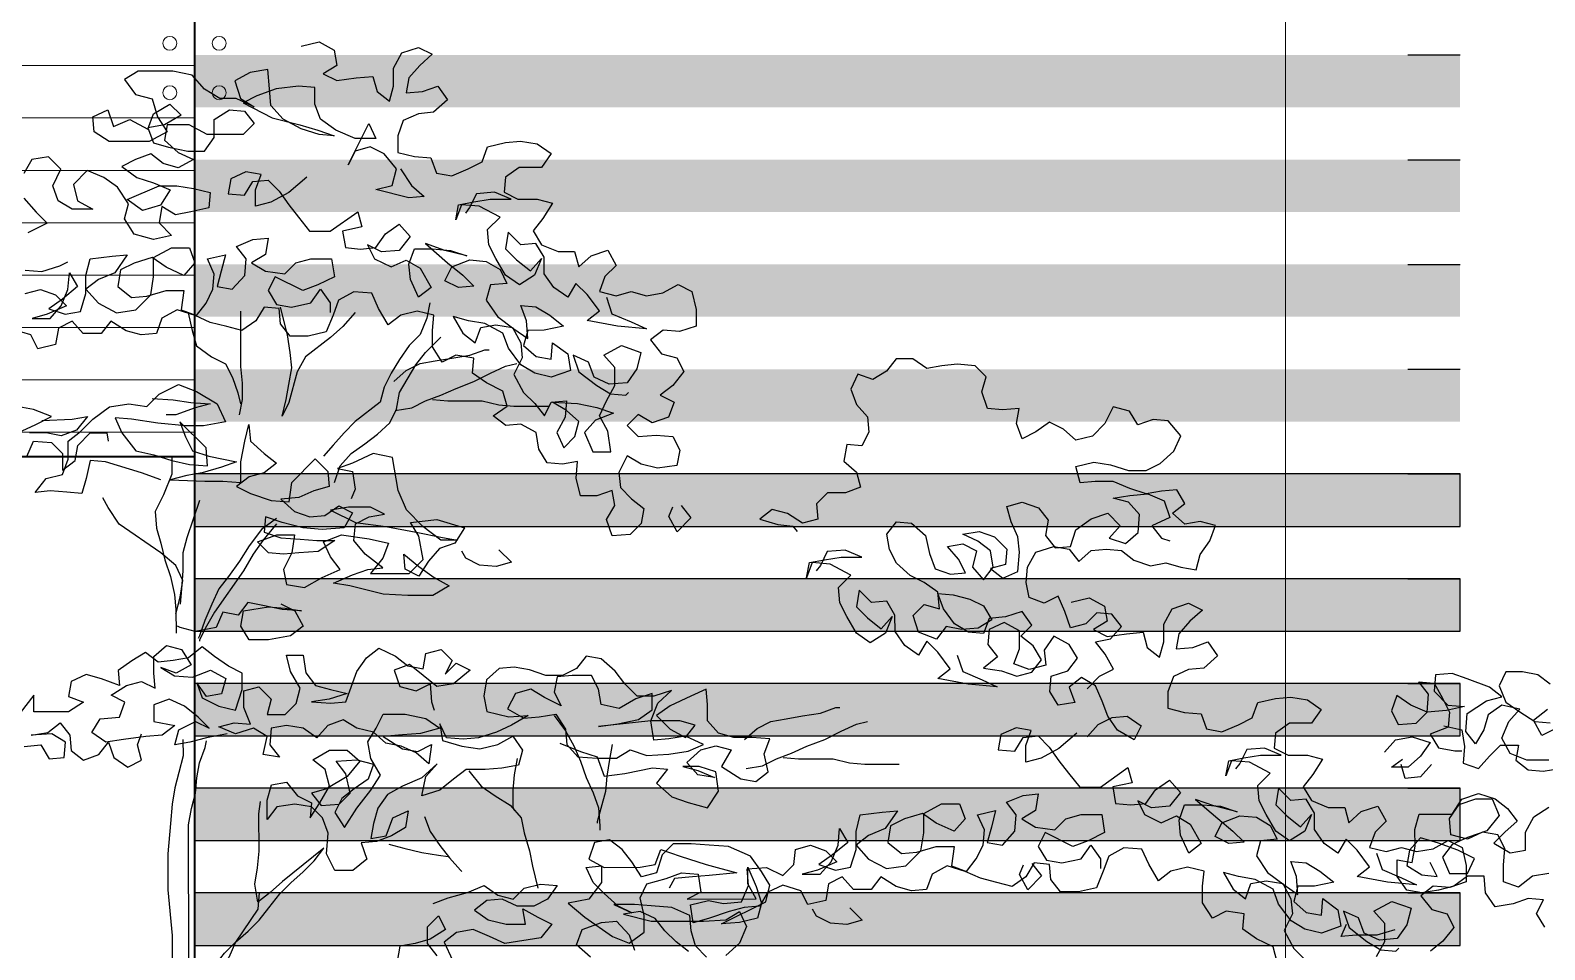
# Model space of a CAD drawing. Header units: millimetres. Extents: x 1564 to 2013, y 216 to 285.
# Drawn here: x 1609.7 to 1614.038, y 229.038 to 231.671 of the extents above; entities that cross this region are included whole.
import ezdxf

# ---------------------------------------------------------------- set-up
doc = ezdxf.new("R2010")
doc.units = ezdxf.units.MM
doc.header["$LTSCALE"] = 10
doc.layers.get('0').update_dxf_attribs({"color": 90})
doc.layers.add('CIEL', color=8, linetype='Continuous')
doc.layers.add('ÁRVORE PRESERVADA', color=252, linetype='Continuous')
for name, color, linetype, lineweight in [('CINZA', 252, 'Continuous', 13), ('cinza 03', 252, 'Continuous', 13), ('COTA', 90, 'Continuous', 9), ('pn 04', 130, 'Continuous', 40), ('PN 05', 50, 'Continuous', 40)]:
    doc.layers.add(name, color=color, linetype=linetype, lineweight=lineweight)

# ---------------------------------------------------------------- blocks, each defined once
blk = doc.blocks.new('A$C338F7350')
for points in [[(5.764, 13.5971), (5.8283, 13.612), (5.8826, 13.5824), (5.8926, 13.5281), (5.8432, 13.4984), (5.8926, 13.4737), (5.9618, 13.4836), (6.0211, 13.4886), (6.036, 13.4343), (6.0805, 13.3997), (6.0953, 13.4541), (6.0952, 13.5184), (6.1248, 13.5727), (6.1841, 13.5926), (6.2336, 13.5679), (6.1891, 13.5283), (6.1496, 13.4838), (6.1398, 13.4294), (6.1991, 13.4344), (6.2534, 13.4542), (6.2881, 13.4049), (6.2387, 13.3603), (6.1843, 13.3553), (6.13, 13.3306), (6.1103, 13.2762), (6.1103, 13.2169), (6.1697, 13.2021), (6.229, 13.1972), (6.2488, 13.1429), (6.3032, 13.133), (6.3625, 13.1578), (6.4119, 13.1826), (6.4316, 13.2369), (6.4958, 13.2518), (6.5502, 13.2568), (6.6095, 13.247), (6.659, 13.2124), (6.6244, 13.163), (6.5453, 13.1629), (6.4959, 13.1283), (6.491, 13.0739), (6.5405, 13.0492), (6.6097, 13.0493), (6.6641, 13.0345), (6.6295, 12.9801), (6.595, 12.9356), (6.6247, 12.8862), (6.684, 12.8615), (6.7433, 12.8616), (6.7582, 12.8072), (6.8026, 12.8468), (6.8619, 12.8667), (6.8916, 12.8123), (6.8521, 12.7727), (6.8324, 12.7184), (6.8917, 12.7036), (6.9461, 12.7185), (7.0004, 12.7037), (7.0597, 12.7136), (7.1141, 12.7433), (7.1635, 12.7187), (7.1784, 12.6544), (7.1785, 12.5951), (7.1192, 12.5753), (7.0599, 12.5802), (7.0154, 12.5455), (7.055, 12.4961), (7.1094, 12.4814), (7.1341, 12.432), (7.0946, 12.3825), (7.0502, 12.3479), (7.0996, 12.3232), (7.0799, 12.2688), (7.0206, 12.249), (6.9712, 12.2786), (6.9317, 12.239), (6.9713, 12.1995), (7.0355, 12.2045), (7.0948, 12.1996), (7.1196, 12.1502), (7.1097, 12.0959), (7.0406, 12.0859), (6.9812, 12.1007), (6.9318, 12.1303), (6.9022, 12.071), (6.9072, 12.0166), (6.9467, 11.9771), (6.9913, 11.9425), (6.9814, 11.8882), (6.9419, 11.8486), (6.8777, 11.8436), (6.8578, 11.9029), (6.8875, 11.9523), (6.8775, 12.0067), (6.8232, 11.9869), (6.7639, 11.9868), (6.749, 12.051), (6.7539, 12.1104), (6.6995, 12.1004), (6.6451, 12.1053), (6.6154, 12.1547), (6.6055, 12.214), (6.5511, 12.2436), (6.4967, 12.2386), (6.4522, 12.2732), (6.5016, 12.3078), (6.4867, 12.3622), (6.4274, 12.3918), (6.378, 12.4263), (6.3828, 12.4807), (6.3186, 12.4905), (6.2692, 12.4658), (6.2345, 12.5201), (6.2345, 12.5794), (6.2394, 12.6338), (6.18, 12.6486), (6.1208, 12.6337), (6.0763, 12.599), (6.0417, 12.6583), (6.0169, 12.7127), (5.9526, 12.7175), (5.8983, 12.6878), (5.8786, 12.6335), (5.8539, 12.5741), (5.7897, 12.5592), (5.7254, 12.5592), (5.6908, 12.6036), (5.6858, 12.658), (5.6314, 12.6629), (5.6018, 12.6134), (5.5524, 12.5788), (5.498, 12.5936), (5.4387, 12.6083), (5.3843, 12.633), (5.3201, 12.6527), (5.2657, 12.623), (5.246, 12.5686), (5.1916, 12.5636), (5.1373, 12.5784), (5.0829, 12.613), (5.0483, 12.5684), (4.984, 12.5684), (4.9445, 12.6128), (4.8951, 12.5881), (4.8852, 12.5288), (4.821, 12.5139), (4.7962, 12.5633), (4.732, 12.583)], [(4.7763, 12.7115), (4.8307, 12.7264), (4.8851, 12.7067), (4.9246, 12.6672), (4.8555, 12.6375), (4.8011, 12.6226), (4.8654, 12.6226), (4.9049, 12.6672), (4.9295, 12.7265), (4.9344, 12.7858), (4.9641, 12.7364), (4.9098, 12.6919), (4.8604, 12.6572), (4.9197, 12.6375), (4.9741, 12.6475), (4.9938, 12.7117), (4.9937, 12.776), (5.0085, 12.8353), (5.0876, 12.8453), (5.1419, 12.8502), (5.0975, 12.786), (5.0382, 12.7612), (4.9938, 12.7266), (5.0383, 12.6772), (5.1026, 12.6426), (5.1718, 12.6526), (5.2261, 12.707), (5.2359, 12.7713), (5.2359, 12.8405), (5.3001, 12.8751), (5.3643, 12.8752), (5.3842, 12.8208), (5.3447, 12.7763), (5.2804, 12.8059), (5.2309, 12.8404), (5.1667, 12.8206), (5.1173, 12.7959), (5.1075, 12.7365), (5.1569, 12.697), (5.2113, 12.702), (5.2805, 12.7219), (5.3447, 12.7219), (5.3349, 12.6527), (5.3893, 12.633), (5.4238, 12.6775), (5.4485, 12.727), (5.4534, 12.7813), (5.4286, 12.8357), (5.4929, 12.8506), (5.4781, 12.7912), (5.4633, 12.7369), (5.5177, 12.727), (5.5621, 12.7765), (5.567, 12.8358), (5.5324, 12.8803), (5.5917, 12.905), (5.646, 12.91), (5.6362, 12.8507), (5.5868, 12.821), (5.6362, 12.7914), (5.7055, 12.7816), (5.745, 12.8211), (5.7993, 12.836), (5.8734, 12.8361), (5.8834, 12.7718), (5.8241, 12.7421), (5.7698, 12.7223), (5.6709, 12.7717), (5.6462, 12.7222), (5.6759, 12.6728), (5.7303, 12.663), (5.7995, 12.6779), (5.834, 12.7273), (5.8686, 12.6779), (5.8687, 12.6433)], [(6.1203, 13.1576), (6.1599, 13.0983), (6.2044, 13.0588), (6.15, 13.0538), (6.0314, 13.0834), (6.0907, 13.0982), (6.1054, 13.1576), (6.0609, 13.2119), (6.0115, 13.2366), (5.9571, 13.2217), (5.9324, 13.1722), (6.0064, 13.3206), (6.0312, 13.2662), (5.9571, 13.2662), (5.8879, 13.2958), (5.8334, 13.3352), (5.8136, 13.3896), (5.8136, 13.4489), (5.7543, 13.4538), (5.6752, 13.4438), (5.606, 13.4191), (5.5566, 13.3943), (5.6605, 13.34), (5.7593, 13.3154), (5.8236, 13.2957), (5.8829, 13.276), (5.8286, 13.2809), (5.7643, 13.3006), (5.7, 13.3351), (5.6555, 13.3845), (5.6505, 13.4438), (5.6455, 13.513), (5.5812, 13.5031), (5.5269, 13.4734), (5.5467, 13.4091), (5.5962, 13.3795), (5.5319, 13.4091), (5.4726, 13.4091), (5.4182, 13.4436), (5.3737, 13.493), (5.3044, 13.5077), (5.1809, 13.5076), (5.1315, 13.4779), (5.1711, 13.4236), (5.2304, 13.4088), (5.2502, 13.3446), (5.2849, 13.2903), (5.2207, 13.2556), (5.0773, 13.2555), (5.0229, 13.29), (5.0179, 13.3444), (5.0723, 13.3691), (5.0921, 13.3099), (5.1514, 13.3346), (5.2157, 13.3001), (5.2354, 13.3545), (5.2947, 13.3891), (5.3342, 13.3496), (5.275, 13.315), (5.2157, 13.305), (5.2355, 13.2507), (5.2899, 13.2359), (5.3591, 13.2211), (5.4184, 13.2212), (5.4529, 13.2706), (5.4529, 13.3349), (5.5072, 13.3695), (5.5616, 13.3647), (5.5962, 13.3202), (5.5567, 13.2806), (5.4282, 13.2805), (5.3639, 13.315), (5.2849, 13.315), (5.275, 13.2606), (5.3245, 13.2162), (5.3789, 13.1915), (5.3245, 13.1618), (5.2702, 13.1766), (5.2256, 13.2111), (5.1713, 13.1913), (5.1219, 13.1665), (5.1763, 13.1271), (5.2356, 13.1073), (5.295, 13.0827), (5.2604, 13.0283), (5.1962, 13.0085), (5.1418, 13.0479), (5.2554, 13.0975), (5.3196, 13.0975), (5.379, 13.0877), (5.4383, 13.0729), (5.4334, 13.0186), (5.3692, 13.0037), (5.3148, 12.9937), (5.2654, 13.0233), (5.2555, 12.964), (5.3, 12.9196), (5.2358, 12.9047), (5.1666, 12.9244), (5.1319, 12.9787), (5.1467, 13.0331), (5.1071, 13.0924), (5.0577, 13.127), (4.9983, 13.1516), (4.949, 13.1021), (4.9638, 13.0428), (5.0182, 13.0132), (4.9441, 13.0132), (4.8946, 13.0428), (4.8748, 13.0971), (4.9044, 13.1565), (4.8599, 13.2009), (4.8006, 13.191), (4.771, 13.1415)], [(4.7711, 13.0526), (4.8156, 13.0032), (4.8552, 12.9637), (4.786, 12.929)], [(4.7763, 12.7955), (4.8356, 12.7907), (4.8998, 12.8105), (4.9294, 12.8253)], [(5.7842, 13.1276), (5.72, 13.0732), (5.6558, 13.0385), (5.6014, 13.0237), (5.6014, 13.083), (5.6211, 13.1374), (5.5667, 13.1472), (5.5124, 13.1224), (5.5025, 13.068), (5.5619, 13.0632), (5.5915, 13.1126), (5.6458, 13.1176), (5.6854, 13.0781), (5.7201, 13.0287), (5.7547, 12.9843), (5.7943, 12.9349), (5.8684, 12.9349), (5.9672, 13.0042), (5.9821, 12.9499), (5.9129, 12.935), (5.9228, 12.8757), (5.9772, 12.8708), (6.0316, 12.8758), (6.0661, 12.9252), (6.1155, 12.9599), (6.1551, 12.9154), (6.1156, 12.866), (6.0514, 12.861), (6.0019, 12.8856), (6.0267, 12.8362), (6.086, 12.8066), (6.1403, 12.8314), (6.1898, 12.8018), (6.2294, 12.7326), (6.1849, 12.698), (6.1552, 12.7622), (6.1502, 12.8166), (6.17, 12.871), (6.2342, 12.871), (6.2985, 12.8661), (6.3578, 12.8464), (6.2787, 12.8661), (6.2095, 12.8908), (6.2886, 12.8216), (6.343, 12.7772), (6.3826, 12.7377), (6.3282, 12.7327), (6.2788, 12.7574), (6.3035, 12.8068), (6.3677, 12.8316), (6.427, 12.8267), (6.4765, 12.7971), (6.5012, 12.7477), (6.4419, 12.7427), (6.4271, 12.6883), (6.4667, 12.6291), (6.5261, 12.5846), (6.5755, 12.5501), (6.5705, 12.6143), (6.5507, 12.6687), (6.6051, 12.6638), (6.6545, 12.6342), (6.704, 12.5947), (6.6348, 12.5798), (6.5755, 12.5797), (6.5607, 12.5253), (6.6053, 12.4858), (6.6596, 12.476), (6.6645, 12.5353), (6.7189, 12.4958), (6.7289, 12.4365), (6.6597, 12.4118), (6.6004, 12.4265), (6.5509, 12.4561), (6.5064, 12.5154), (6.4866, 12.5698), (6.4223, 12.6043), (6.363, 12.6141), (6.3086, 12.6289), (6.3432, 12.5696), (6.3877, 12.5351), (6.4075, 12.5895), (6.4618, 12.5994), (6.5211, 12.5896), (6.5508, 12.5352), (6.5558, 12.4809), (6.5262, 12.4215), (6.5609, 12.3573), (6.6005, 12.3178), (6.6351, 12.2733), (6.6598, 12.3228), (6.7141, 12.3278), (6.7092, 12.2685), (6.6796, 12.2141), (6.7044, 12.1597), (6.7439, 12.1993), (6.7587, 12.2537), (6.7142, 12.2932), (6.6647, 12.3228), (6.7537, 12.3179), (6.8229, 12.3032), (6.8822, 12.2835), (6.818, 12.2587), (6.7785, 12.2142), (6.8082, 12.145), (6.8725, 12.1451), (6.8625, 12.2192), (6.8328, 12.2735), (6.8575, 12.3279), (6.8871, 12.3823), (6.887, 12.4466), (6.8474, 12.491), (6.9116, 12.5257), (6.9809, 12.501), (6.9661, 12.4417), (6.9315, 12.3922), (6.8673, 12.3872), (6.8129, 12.4119), (6.7931, 12.4662), (6.7387, 12.4909), (6.7585, 12.4316), (6.8228, 12.3823), (6.8723, 12.3526), (6.9266, 12.3478), (6.9365, 12.3576)], [(6.8571, 12.6986), (6.8769, 12.6393), (6.9462, 12.6097), (7.0006, 12.5851), (6.8968, 12.5948), (6.788, 12.6145), (6.8325, 12.6492), (6.7879, 12.7084), (6.7483, 12.7479), (6.7187, 12.6985), (6.6693, 12.733), (6.6346, 12.7824), (6.6346, 12.8417), (6.6049, 12.8911), (6.5505, 12.8861), (6.506, 12.9306), (6.4962, 12.8713), (6.5357, 12.8318), (6.5852, 12.7923), (6.6247, 12.8368), (6.6, 12.7774), (6.5457, 12.7428), (6.4962, 12.7774), (6.4616, 12.8366), (6.4368, 12.886), (6.4318, 12.9404), (6.4763, 12.9849), (6.4021, 13.0244), (6.3379, 13.0293), (6.3181, 12.9749), (6.328, 13.0293), (6.3823, 13.0392), (6.4416, 13.0491), (6.5158, 13.0492), (6.4564, 13.0739), (6.3922, 13.0689), (6.3675, 13.0194), (6.3527, 12.9996)], [(5.3596, 12.6429), (5.3745, 12.5786), (5.3894, 12.5243), (5.4438, 12.4848), (5.4932, 12.4601), (5.518, 12.4107), (5.5378, 12.3564), (5.5477, 12.3168)], [(5.5474, 12.648), (5.5476, 12.4503), (5.5526, 12.391), (5.5526, 12.3317), (5.5428, 12.2773)], [(5.9576, 12.6434), (5.9132, 12.5939), (5.8688, 12.5544), (5.7799, 12.4851), (5.7503, 12.4307), (5.7207, 12.3219), (5.696, 12.2725), (5.7108, 12.3318), (5.7206, 12.3862), (5.7305, 12.4455), (5.7255, 12.4999), (5.7155, 12.5641), (5.6907, 12.6629)], [(6.2245, 12.6783), (6.2147, 12.6239), (6.19, 12.5645), (6.1505, 12.525), (6.116, 12.4755), (6.0863, 12.4261), (6.0617, 12.3766), (6.0469, 12.3222), (5.958, 12.253), (5.9185, 12.2134), (5.879, 12.1689), (5.8444, 12.1293)], [(5.8841, 12.0354), (5.9038, 12.0948), (5.9433, 12.1393), (5.9927, 12.1739), (6.0371, 12.2085), (6.0816, 12.2481), (6.1062, 12.2976), (6.1161, 12.3569), (6.1753, 12.4558), (6.2098, 12.5003), (6.2642, 12.5547)], [(6.0963, 12.3964), (6.1407, 12.436), (6.1901, 12.4608), (6.2445, 12.4707), (6.3038, 12.4806), (6.368, 12.4906), (6.4224, 12.5104), (6.4372, 12.5104)], [(8.5783, 11.297), (8.6228, 11.3416), (8.6722, 11.3663), (8.6425, 11.4207), (8.6078, 11.4651), (8.6622, 11.475), (8.7017, 11.5196), (8.667, 11.564), (8.6127, 11.5689), (8.5732, 11.5293), (8.5188, 11.5145), (8.499, 11.5737), (8.4742, 11.6281), (8.4248, 11.6033), (8.3704, 11.623), (8.3605, 11.6774), (8.3654, 11.7318), (8.395, 11.7862), (8.4592, 11.806), (8.5136, 11.7962), (8.5482, 11.7517), (8.5927, 11.7913), (8.6471, 11.7963), (8.7014, 11.7914), (8.7459, 11.7568), (8.8053, 11.7371), (8.8596, 11.7471), (8.914, 11.7323), (8.9684, 11.7224), (8.9832, 11.7768), (9.0177, 11.8263), (9.0374, 11.8807), (8.983, 11.8954), (8.9287, 11.8855), (8.8842, 11.925), (8.9286, 11.9596), (8.8989, 12.009), (8.8446, 12.0041), (8.7902, 11.9941), (8.7309, 12.0138), (8.6715, 12.0385), (8.6073, 12.0384), (8.5529, 12.0334), (8.538, 12.0927), (8.6023, 12.1076), (8.6616, 12.0978), (8.7259, 12.0781), (8.7901, 12.0781), (8.8395, 12.1029), (8.8889, 12.1474), (8.9136, 12.2018), (8.869, 12.2561), (8.8147, 12.261), (8.7603, 12.2412), (8.7306, 12.2906), (8.6713, 12.3054), (8.6417, 12.246), (8.5973, 12.2015), (8.538, 12.1866), (8.4934, 12.2261), (8.444, 12.2508), (8.3946, 12.2162), (8.3452, 12.1914), (8.3254, 12.2458), (8.3352, 12.3001), (8.2759, 12.2951), (8.2215, 12.3), (8.2017, 12.3593), (8.2165, 12.4137), (8.1769, 12.4532), (8.1127, 12.4581), (8.0583, 12.4531), (8.0039, 12.4432), (7.9545, 12.4777), (7.8952, 12.4777), (7.8606, 12.4331), (7.8112, 12.4034), (7.7568, 12.4232), (7.7322, 12.3688), (7.752, 12.3144), (7.7916, 12.27), (7.7966, 12.2156), (7.7719, 12.1662), (7.7175, 12.1711), (7.7077, 12.1117), (7.7522, 12.0722), (7.7671, 12.0179), (7.7127, 11.9981), (7.6485, 11.998), (7.609, 11.9584), (7.614, 11.9041), (7.5596, 11.8892), (7.5052, 11.9237), (7.4508, 11.9385), (7.4064, 11.9039), (7.4707, 11.8842), (7.525, 11.8793), (7.5399, 11.8595)], [(6.1013, 12.2926), (6.1606, 12.3026), (6.21, 12.3273), (6.2643, 12.3471), (6.3187, 12.3719), (6.3829, 12.3967), (6.4422, 12.4264), (6.4965, 12.4512), (6.5361, 12.4611)], [(5.2613, 12.0447), (5.1921, 12.0694), (5.0635, 12.1088), (5.0092, 12.1137), (4.9944, 12.0494), (4.9796, 11.9951), (4.9253, 11.9999), (4.8659, 12.0048), (4.8116, 11.9998), (4.8511, 12.0493), (4.9104, 12.0642), (4.9301, 12.1186), (4.93, 12.1828), (4.9745, 12.2175), (5.0189, 12.262), (5.0782, 12.3065), (5.1474, 12.3165), (5.2116, 12.3066), (5.2561, 12.3512), (5.3252, 12.3858), (5.3895, 12.3612), (5.4637, 12.3168), (5.4934, 12.2525), (5.4143, 12.2376), (5.3501, 12.2376), (5.2512, 12.2474), (5.1573, 12.2621), (5.098, 12.267), (5.1228, 12.2127), (5.1722, 12.1484), (5.2365, 12.1337), (5.3008, 12.114), (5.365, 12.0992), (5.4293, 12.0943), (5.4243, 12.1586), (5.3303, 12.2524), (5.3501, 12.198), (5.3749, 12.1486), (5.4342, 12.1289), (5.5331, 12.1092), (5.4787, 12.0894), (5.4096, 12.0696), (5.3552, 12.0597), (5.2959, 12.0448), (5.4195, 12.0399), (5.4837, 12.04), (5.548, 12.0351), (5.5479, 12.1093), (5.5627, 12.1834), (5.5774, 12.2427), (5.5824, 12.1834), (5.6319, 12.139), (5.6764, 12.1044), (5.632, 12.0698), (5.5776, 12.0549), (5.5332, 12.0203), (5.5826, 11.9956), (5.6568, 11.971), (5.721, 11.9661), (5.7308, 12.0353), (5.8148, 12.1194), (5.8593, 12.0749), (5.8643, 12.0206), (5.81, 12.0057), (5.7556, 11.9809), (5.6914, 11.9759), (5.7408, 11.9315), (5.7952, 11.9118), (5.8496, 11.9168), (5.899, 11.9514), (5.9484, 11.9267), (5.9188, 11.8724), (5.8397, 11.8673), (5.7705, 11.8722), (5.6964, 11.8919), (5.6371, 11.9116), (5.6322, 11.8573), (5.6915, 11.8375), (5.7607, 11.8327), (5.82, 11.8278), (5.8843, 11.8278), (5.825, 11.7882), (5.7558, 11.7832), (5.7014, 11.7782), (5.6471, 11.7831), (5.6075, 11.8226), (5.6767, 11.8474), (5.7409, 11.8475), (5.7311, 11.7832), (5.7015, 11.7239), (5.7114, 11.6695), (5.7757, 11.6597), (5.8399, 11.6944), (5.9041, 11.7241), (5.8695, 11.7685), (5.8447, 11.8229), (5.9089, 11.8476), (6.0078, 11.8329), (6.077, 11.8181), (6.0573, 11.7637), (6.0129, 11.7093), (6.1513, 11.7095), (6.2006, 11.7589), (6.1857, 11.8429), (6.156, 11.8923), (6.2499, 11.9023), (6.3488, 11.8727), (6.3143, 11.8183), (6.2599, 11.7985), (6.2204, 11.754), (6.1859, 11.6996), (6.1364, 11.7243), (6.1314, 11.7786), (6.1858, 11.7342), (6.2402, 11.6947), (6.2946, 11.6651), (6.2353, 11.6305), (6.1464, 11.6304), (6.0574, 11.6352), (5.9388, 11.6648), (5.8795, 11.6746), (5.9486, 11.7043), (6.003, 11.7242), (6.0573, 11.7291), (5.993, 11.7785), (5.9534, 11.8279), (5.9583, 11.8872), (6.0077, 11.912), (6.0621, 11.9219), (6.0126, 11.9466), (5.9336, 11.9465), (5.8693, 11.9366), (5.9583, 11.8922), (6.0671, 11.8774), (6.1758, 11.8578), (6.2698, 11.8381), (6.3241, 11.8282), (6.2648, 11.8282), (6.2005, 11.8776), (6.1412, 11.9368), (6.1114, 12.006), (6.0916, 12.1246), (6.0224, 12.1393), (5.9483, 12.1047), (5.8939, 12.0849), (5.9483, 12.075), (5.9582, 12.0108), (5.9434, 11.9762)], [(4.8361, 12.2569), (4.9448, 12.2619), (4.9991, 12.2719), (4.9597, 12.2224), (4.9053, 12.2026), (4.8509, 12.2124), (4.7916, 12.2124)], [(4.7373, 12.2074), (4.8114, 12.242), (4.8706, 12.2717), (4.8064, 12.2964), (4.7273, 12.3111)], [(4.7818, 12.1283), (4.8065, 12.1827), (4.8707, 12.1778), (4.9103, 12.1383), (4.9104, 12.079), (4.9548, 12.1137), (4.9646, 12.168), (5.0091, 12.2126), (5.0684, 12.2126), (5.0734, 12.183)], [(5.2314, 12.3363), (5.3055, 12.3314), (5.3698, 12.3216), (5.439, 12.3167), (5.3846, 12.3019), (5.3155, 12.2771), (5.2809, 12.2771)], [(6.2347, 12.3323), (6.2891, 12.3274), (6.4126, 12.3275), (6.472, 12.3127), (6.5263, 12.3078), (6.6499, 12.308)], [(5.3008, 12.1239), (5.3008, 12.0645), (5.2712, 11.9904), (5.2416, 11.931), (5.2466, 11.8717), (5.2615, 11.8174), (5.2764, 11.7581), (5.2962, 11.6988), (5.3111, 11.6346), (5.3161, 11.5802), (5.3162, 11.4962)], [(8.5785, 11.1241), (8.618, 11.1686), (8.6674, 11.1933), (8.7217, 11.1983), (8.7712, 11.1638), (8.7465, 11.1143), (8.6872, 11.1489), (8.6525, 11.1983), (8.6327, 11.2526), (8.608, 11.3069), (8.5585, 11.3366), (8.5141, 11.3019), (8.5339, 11.2476), (8.4746, 11.2376), (8.4449, 11.287), (8.4498, 11.3414), (8.5091, 11.3612), (8.5436, 11.4057), (8.5139, 11.4551), (8.4595, 11.4847), (8.425, 11.4353), (8.43, 11.3809), (8.3707, 11.366), (8.3163, 11.3858), (8.336, 11.4401), (8.3359, 11.5044), (8.2816, 11.534), (8.2272, 11.5092), (8.2223, 11.4549), (8.257, 11.4104), (8.2076, 11.3708), (8.2718, 11.361), (8.3262, 11.3413), (8.3806, 11.3562), (8.4151, 11.4007), (8.3854, 11.4501), (8.3409, 11.4846), (8.3804, 11.5242), (8.3458, 11.5736), (8.2865, 11.5538), (8.2272, 11.5488), (8.2074, 11.4944), (8.1531, 11.4993), (8.1036, 11.5289), (8.064, 11.5832), (8.0442, 11.6376), (8.0986, 11.6327), (8.1579, 11.6179), (8.2074, 11.5932), (8.2371, 11.5438), (8.1877, 11.5141), (8.1284, 11.5092), (8.074, 11.519), (8.0394, 11.4745), (7.9751, 11.4991), (7.9553, 11.5584), (7.9948, 11.598), (8.0492, 11.5832), (8.0442, 11.6425), (7.9948, 11.6771), (7.9453, 11.7017), (7.8958, 11.7462), (7.8711, 11.7956), (7.8612, 11.8499), (7.8957, 11.8945), (7.9501, 11.8896), (7.9995, 11.8451), (8.0144, 11.7809), (8.0343, 11.7265), (8.0886, 11.7068), (8.143, 11.7118), (8.1182, 11.7612), (8.0787, 11.8057), (8.133, 11.8156), (8.1825, 11.7909), (8.1677, 11.7316), (8.2073, 11.6872), (8.2418, 11.7317), (8.2319, 11.791), (8.1874, 11.8255), (8.133, 11.8502), (8.1923, 11.8601), (8.2467, 11.8404), (8.2912, 11.796), (8.2863, 11.7416), (8.2319, 11.7267), (8.2765, 11.6922), (8.3308, 11.7169), (8.3357, 11.7861), (8.3307, 11.8405), (8.3059, 11.8948), (8.2911, 11.9492), (8.3454, 11.9641), (8.4047, 11.9443), (8.4394, 11.8999), (8.4295, 11.8455), (8.4642, 11.8011), (8.5185, 11.8061), (8.5383, 11.8654), (8.5926, 11.905), (8.6519, 11.9248), (8.6964, 11.8804), (8.6569, 11.8358), (8.7162, 11.8161), (8.7607, 11.8557), (8.7656, 11.92), (8.726, 11.9644), (8.6716, 11.9792), (8.7309, 11.9891), (8.7951, 11.9941), (8.8545, 11.9695), (8.8743, 11.9102), (8.8101, 11.8805), (8.8447, 11.836), (8.8744, 11.8262)], [(5.3161, 11.5654), (5.3309, 11.6247), (5.3407, 11.684), (5.316, 11.7384), (5.2615, 11.7828), (5.1132, 11.8864), (5.0736, 11.9457), (5.0538, 11.9803)], [(5.3998, 11.9707), (5.3554, 11.8372), (5.3406, 11.7829), (5.3407, 11.7186), (5.3358, 11.6544), (5.3309, 11.6)], [(7.1247, 11.9525), (7.1593, 11.9081), (7.11, 11.8586), (7.0803, 11.913), (7.095, 11.9476)], [(5.6766, 11.9067), (5.6223, 11.8671), (5.5778, 11.8078), (5.5433, 11.7534), (5.5038, 11.699), (5.4692, 11.6545), (5.4446, 11.6001), (5.4199, 11.5408), (5.4002, 11.4864), (5.3953, 11.4765)], [(5.6766, 11.887), (5.6272, 11.8276), (5.5927, 11.7781), (5.5582, 11.7188), (5.4545, 11.5704), (5.4249, 11.521), (5.4002, 11.4715), (5.4002, 11.4666)], [(6.4724, 11.7938), (6.517, 11.7493), (6.4626, 11.7345), (6.4033, 11.7394), (6.3538, 11.764), (6.339, 11.7887)], [(8.113, 11.4174), (8.1328, 11.3581), (8.202, 11.3285), (8.2564, 11.3039), (8.1526, 11.3137), (8.0438, 11.3333), (8.0883, 11.368), (8.0438, 11.4272), (8.0042, 11.4667), (7.9746, 11.4173), (7.9251, 11.4518), (7.8905, 11.5012), (7.8904, 11.5605), (7.8607, 11.6099), (7.8064, 11.605), (7.7618, 11.6494), (7.752, 11.5901), (7.7916, 11.5506), (7.841, 11.5111), (7.8805, 11.5556), (7.8559, 11.4963), (7.8015, 11.4616), (7.7521, 11.4962), (7.7174, 11.5554), (7.6927, 11.6048), (7.6877, 11.6592), (7.7321, 11.7037), (7.658, 11.7432), (7.5937, 11.7481), (7.574, 11.6937), (7.5838, 11.7481), (7.6382, 11.758), (7.6975, 11.768), (7.7716, 11.768), (7.7123, 11.7927), (7.648, 11.7877), (7.6234, 11.7382), (7.6086, 11.7184)], [(5.6917, 11.6003), (5.7412, 11.5756), (5.7709, 11.5213), (5.7264, 11.4867), (5.6473, 11.4718), (5.5781, 11.4717), (5.5484, 11.5211), (5.5583, 11.5755), (5.6472, 11.5904), (5.7065, 11.5855), (5.7659, 11.5757), (5.6967, 11.5805), (5.6275, 11.5953), (5.5731, 11.6051), (5.5385, 11.5606), (5.4841, 11.5705), (5.4595, 11.5161), (5.3854, 11.5012), (5.331, 11.516), (5.3211, 11.5209)], [(8.5214, 11.6072), (8.5856, 11.6221), (8.64, 11.5925), (8.65, 11.5381), (8.6006, 11.5084), (8.65, 11.4838), (8.7192, 11.4937), (8.7785, 11.4987), (8.7934, 11.4444), (8.8379, 11.4098), (8.8527, 11.4642), (8.8526, 11.5284), (8.8822, 11.5828), (8.9415, 11.6026), (8.991, 11.578), (8.9465, 11.5384), (8.907, 11.4939), (8.8972, 11.4395), (8.9565, 11.4445), (9.0108, 11.4643), (9.0455, 11.4149), (8.9961, 11.3704), (8.9417, 11.3654), (8.8874, 11.3406), (8.8677, 11.2863), (8.8677, 11.227), (8.927, 11.2122), (8.9864, 11.2073), (9.0062, 11.1529), (9.0605, 11.1431), (9.1198, 11.1679), (9.1692, 11.1926), (9.189, 11.247), (9.2532, 11.2619), (9.3076, 11.2669), (9.3669, 11.2571), (9.4163, 11.2225), (9.3818, 11.1731), (9.3027, 11.173), (9.2533, 11.1383), (9.2484, 11.084), (9.2979, 11.0593), (9.3671, 11.0594), (9.4214, 11.0446), (9.3869, 10.9902), (9.3523, 10.9457), (9.382, 10.8963), (9.4414, 10.8716), (9.5007, 10.8717), (9.5156, 10.8173), (9.56, 10.8569), (9.6193, 10.8767), (9.649, 10.8224), (9.6095, 10.7828), (9.5898, 10.7284), (9.6491, 10.7137), (9.7034, 10.7285), (9.7578, 10.7138), (9.8171, 10.7237), (9.8715, 10.7534), (9.9209, 10.7287), (9.9358, 10.6645), (9.9359, 10.6052), (9.8766, 10.5854), (9.8173, 10.5902), (9.7728, 10.5556), (9.8124, 10.5062), (9.8668, 10.4914), (9.8915, 10.442), (9.852, 10.3926), (9.8076, 10.3579)], [(9.259, 10.3179), (9.2441, 10.3723), (9.1848, 10.4019), (9.1353, 10.4364), (9.1402, 10.4908), (9.076, 10.5006), (9.0266, 10.4758), (8.9919, 10.5302), (8.9919, 10.5895), (8.9968, 10.6439), (8.9374, 10.6586), (8.8781, 10.6438), (8.8337, 10.6091), (8.799, 10.6684), (8.7743, 10.7227), (8.71, 10.7276), (8.6557, 10.6979), (8.636, 10.6435), (8.6113, 10.5842), (8.5471, 10.5693), (8.4828, 10.5693), (8.4482, 10.6137), (8.4432, 10.6681), (8.3888, 10.673), (8.3592, 10.6235), (8.3098, 10.5889), (8.2554, 10.6036), (8.1961, 10.6184), (8.1417, 10.6431), (8.0774, 10.6628), (8.0231, 10.6331), (8.0034, 10.5787), (7.949, 10.5737), (7.8946, 10.5885), (7.8402, 10.623), (7.8057, 10.5785), (7.7414, 10.5785), (7.7018, 10.6229), (7.6524, 10.5981), (7.6426, 10.5388), (7.5784, 10.5239), (7.5536, 10.5733), (7.4893, 10.5931), (7.435, 10.5683), (7.4054, 10.5188), (7.351, 10.5139), (7.2967, 10.499), (7.2226, 10.4742), (7.1682, 10.4593), (7.1583, 10.5236), (7.2225, 10.5384), (7.2769, 10.5286), (7.3411, 10.5336), (7.3658, 10.5929), (7.3608, 10.6522), (7.43, 10.6573), (7.4893, 10.6277), (7.5288, 10.6672), (7.5337, 10.7216), (7.5881, 10.7365), (7.6425, 10.7168), (7.682, 10.6773), (7.6129, 10.6475), (7.5585, 10.6327), (7.6228, 10.6327), (7.6623, 10.6772), (7.6869, 10.7366), (7.6918, 10.7959), (7.7215, 10.7465), (7.6672, 10.702), (7.6178, 10.6673), (7.6771, 10.6476), (7.7315, 10.6575), (7.7512, 10.7218), (7.7511, 10.7861), (7.7659, 10.8454), (7.845, 10.8553), (7.8993, 10.8603), (7.8549, 10.796), (7.7956, 10.7713), (7.7512, 10.7366), (7.7957, 10.6872), (7.86, 10.6527), (7.9292, 10.6627), (7.9835, 10.7171), (7.9933, 10.7813), (7.9932, 10.8505), (8.0575, 10.8852), (8.1217, 10.8852), (8.1415, 10.8309), (8.102, 10.7864), (8.0378, 10.816), (7.9883, 10.8505), (7.9241, 10.8307), (7.8747, 10.8059), (7.8648, 10.7466), (7.9143, 10.7071), (7.9687, 10.7121), (8.0378, 10.7319), (8.1021, 10.732), (8.0923, 10.6628), (8.1467, 10.6431), (8.1812, 10.6876), (8.2059, 10.737), (8.2108, 10.7914), (8.186, 10.8458), (8.2502, 10.8606), (8.2355, 10.8013), (8.2207, 10.7469), (8.2751, 10.7371), (8.3195, 10.7866), (8.3244, 10.8459), (8.2898, 10.8903), (8.349, 10.9151), (8.4034, 10.9201), (8.3936, 10.8608), (8.3442, 10.8311), (8.3936, 10.8015), (8.4628, 10.7916), (8.5023, 10.8312), (8.5567, 10.8461), (8.6308, 10.8462), (8.6408, 10.7819), (8.5815, 10.7522), (8.5271, 10.7324), (8.4282, 10.7817), (8.4036, 10.7323), (8.4333, 10.6829), (8.4877, 10.673), (8.5568, 10.6879), (8.5914, 10.7374), (8.626, 10.688), (8.6261, 10.6534)], [(5.4994, 11.1355), (5.4253, 11.1206), (5.366, 11.1058), (5.3116, 11.0958), (5.3264, 11.1502), (5.3857, 11.1799), (5.4351, 11.1553), (5.3955, 11.1948), (5.3461, 11.2343), (5.2917, 11.2589), (5.2373, 11.2391), (5.2374, 11.1798), (5.3115, 11.165), (5.2671, 11.1304), (5.2078, 11.1254), (5.1287, 11.1154), (5.0645, 11.1055), (5.015, 11.14), (5.0446, 11.1895), (5.1138, 11.1945), (5.1335, 11.2489), (5.0841, 11.2736), (5.1384, 11.3082), (5.1928, 11.3231), (5.2422, 11.2984), (5.2372, 11.3528), (5.2372, 11.4121), (5.2816, 11.4517), (5.336, 11.4369), (5.3706, 11.3825), (5.3163, 11.3528), (5.2619, 11.3726), (5.3114, 11.343), (5.3756, 11.3381), (5.4399, 11.3628), (5.4943, 11.3332), (5.4795, 11.2789), (5.4251, 11.2689), (5.3905, 11.3183), (5.4103, 11.264), (5.4696, 11.2344), (5.529, 11.2196), (5.5536, 11.2938), (5.5535, 11.3531), (5.5041, 11.3777), (5.4546, 11.4123), (5.4101, 11.4468), (5.3607, 11.4073), (5.3064, 11.3973), (5.252, 11.3923), (5.2075, 11.4269), (5.1581, 11.3972), (5.1087, 11.3625), (5.1137, 11.3082), (5.0494, 11.3328), (4.995, 11.3476), (4.9407, 11.3228), (4.9309, 11.2685), (4.9853, 11.2487), (4.9309, 11.2141), (4.8074, 11.214), (4.8073, 11.2733), (4.7382, 11.1843)], [(4.7729, 11.0904), (4.8322, 11.0954), (4.8619, 11.046), (4.9162, 11.051), (4.9211, 11.1054), (4.8717, 11.135), (4.7975, 11.13), (4.8569, 11.1399), (4.9013, 11.1745), (4.9359, 11.1301), (4.9409, 11.0757), (4.9854, 11.0412), (5.0398, 11.061), (5.0743, 11.1055), (5.0942, 11.0511), (5.1436, 11.0166), (5.193, 11.0414), (5.1782, 11.0957), (5.1929, 11.1353)], [(6.6905, 11.102), (6.7647, 11.0724), (6.824, 11.0527), (6.8488, 10.9836), (6.9229, 10.9935), (7.0218, 11.0134), (7.0761, 11.0085), (7.0366, 10.959), (7.0911, 10.9096), (7.1504, 10.8899), (7.2196, 10.8702), (7.2591, 10.9296), (7.2491, 10.9988), (7.1898, 11.0185), (7.1305, 11.0184), (7.1849, 11.0036), (7.2442, 10.979), (7.1849, 10.9888), (7.1453, 11.0333), (7.1947, 11.0778), (7.249, 11.0927), (7.3034, 11.0779), (7.2689, 11.0185), (7.3381, 10.9741), (7.3925, 10.9643), (7.4369, 10.9989), (7.4221, 11.0632), (7.4418, 11.1176), (7.3775, 11.1224), (7.3133, 11.1224), (7.2589, 11.1372), (7.2193, 11.1816), (7.2193, 11.2409), (7.2143, 11.2953), (7.1599, 11.2705), (7.0858, 11.2358), (7.0364, 11.2012), (7.0859, 11.1518), (7.1403, 11.1222), (7.1748, 11.1667), (7.1205, 11.1815), (7.0167, 11.1814), (6.8289, 11.1615), (6.8981, 11.1714), (6.9722, 11.1863), (7.0216, 11.221), (7.0215, 11.2803), (6.9622, 11.2604), (6.903, 11.2258), (6.8387, 11.2406), (6.8288, 11.2949), (6.804, 11.3443), (6.7348, 11.3443), (6.6804, 11.3393), (6.6706, 11.2849), (6.6954, 11.2355), (6.636, 11.2651), (6.5866, 11.2947), (6.5322, 11.2798), (6.5026, 11.2254), (6.562, 11.1909), (6.6163, 11.1959), (6.6756, 11.2058), (6.7103, 11.1515), (6.7153, 11.0971), (6.7548, 11.0527), (6.824, 11.0478), (6.8932, 11.0479), (6.9426, 11.0776), (7.002, 11.0578), (7.081, 11.0629), (7.1502, 11.0728), (7.2046, 11.0976), (7.1403, 11.1272), (7.081, 11.1172), (7.0266, 11.1122), (7.0167, 11.1814), (7.0413, 11.2457), (7.0907, 11.2902), (7.0265, 11.2704), (6.9672, 11.2703), (6.9226, 11.3148), (6.888, 11.3592), (6.8385, 11.4037), (6.7842, 11.4135), (6.7496, 11.369), (6.7002, 11.3442), (6.6409, 11.3442), (6.5816, 11.3639), (6.5272, 11.3737), (6.4728, 11.3687), (6.4284, 11.3291), (6.4185, 11.2698), (6.4285, 11.2155), (6.5076, 11.1958), (6.5768, 11.2008), (6.5175, 11.1661), (6.4631, 11.1414), (6.3989, 11.1215), (6.3446, 11.1165), (6.2852, 11.1214), (6.2605, 11.1708), (6.2704, 11.1115), (6.3396, 11.0918), (6.4039, 11.082), (6.4681, 11.0969), (6.5225, 11.1266), (6.5571, 11.0772), (6.5423, 11.0228), (6.483, 11.0129), (6.4237, 11.0079), (6.3545, 11.0078), (6.3101, 10.9732), (6.2607, 10.9336), (6.1965, 10.9138), (6.2112, 10.983), (6.2507, 11.0275), (6.1964, 10.978), (6.1272, 10.9483), (6.0729, 10.9186), (6.0383, 10.8691), (6.0236, 10.8148), (6.0137, 10.7604), (6.0681, 10.7703), (6.0927, 10.8346), (6.1471, 10.8594), (6.1373, 10.8), (6.0879, 10.7703), (6.0335, 10.7505), (5.9792, 10.7455), (5.999, 10.6862), (5.9496, 10.6467), (5.8853, 10.6466), (5.8556, 10.7059), (5.8605, 10.78), (5.8407, 10.8344), (5.8011, 10.8739), (5.7418, 10.8837), (5.6775, 10.8738), (5.643, 10.8292), (5.6429, 10.8984), (5.6577, 10.9528), (5.7121, 10.9628), (5.7516, 10.9134), (5.8011, 10.8887), (5.7962, 10.8343), (5.8307, 10.8887), (5.8653, 10.9481), (5.8504, 11.0074), (5.8059, 11.0419), (5.8652, 11.0766), (5.9294, 11.0766), (5.9739, 11.0371), (5.9295, 10.9827), (5.8554, 10.9382), (5.8011, 10.9233), (5.8357, 10.8788), (5.8999, 10.8838), (5.9394, 10.9234), (5.9246, 10.9926), (5.8899, 11.0371), (5.9641, 11.0421), (6.0234, 11.0273), (6.0037, 10.9729), (5.9543, 10.9383), (5.9098, 10.9036), (5.8851, 10.8542), (5.9198, 10.7998), (5.9642, 10.8691), (6.0136, 10.9334), (6.0481, 10.9878), (6.0135, 11.047), (6.0035, 11.1063), (6.0331, 11.1558), (6.0578, 11.2052), (6.1369, 11.2053), (6.211, 11.1906), (6.2605, 11.156), (6.1913, 11.1362), (6.1271, 11.1312), (6.0579, 11.1262), (6.1271, 11.0817), (6.1815, 11.0719), (6.2309, 11.0967), (6.2211, 11.0275), (6.1766, 11.067), (6.1222, 11.0916), (6.0678, 11.1015), (6.0233, 11.141), (5.9639, 11.1557), (5.9145, 11.1853), (5.8601, 11.1655), (5.8206, 11.121), (5.7712, 11.1556), (5.7119, 11.1654), (5.6575, 11.1555), (5.6526, 11.0961), (5.6873, 11.0517), (5.6279, 11.0615), (5.6427, 11.1258), (5.5933, 11.1554), (5.529, 11.1356), (5.4697, 11.1602), (5.5241, 11.1751), (5.5834, 11.1702), (5.5586, 11.2295), (5.5585, 11.2888), (5.6129, 11.3037), (5.6574, 11.2592), (5.6426, 11.2049), (5.7069, 11.2049), (5.7464, 11.2445), (5.7612, 11.2989), (5.7265, 11.3582), (5.7116, 11.4175), (5.771, 11.4175), (5.7809, 11.3533), (5.8155, 11.3088), (5.8699, 11.294), (5.9292, 11.2793), (5.865, 11.2594), (5.8008, 11.2495), (5.87, 11.2446), (5.9243, 11.2496), (5.9638, 11.3584), (5.9983, 11.4078), (6.0428, 11.4425), (6.1021, 11.4129), (6.1466, 11.3783), (6.201, 11.3685), (6.2108, 11.4229), (6.2652, 11.4377), (6.3048, 11.3982), (6.2801, 11.3488), (6.3196, 11.3884), (6.369, 11.3637), (6.3098, 11.3142), (6.2505, 11.3043), (6.1516, 11.3833), (6.0972, 11.3634), (6.117, 11.3042), (6.1764, 11.2894), (6.2258, 11.3141), (6.2308, 11.2499), (6.2407, 11.2202)], [(1.1701, 11.1639), (1.2343, 11.1492), (1.2443, 11.0899), (1.2394, 11.0306), (1.2938, 11.0108), (1.3333, 11.0554), (1.3728, 11.0949), (1.437, 11.095), (1.4272, 11.0406), (1.4717, 11.0061), (1.5261, 11.0012), (1.5854, 11.0111)], [(1.5704, 11.1544), (1.521, 11.1297), (1.4913, 11.184), (1.5407, 11.2236)], [(1.5505, 11.3126), (1.506, 11.3471), (1.4516, 11.357), (1.3923, 11.3569), (1.3676, 11.3075), (1.3924, 11.2482), (1.4419, 11.2136), (1.4963, 11.1791), (1.5506, 11.1742)], [(1.5458, 11.0407), (1.4667, 11.0406), (1.4074, 11.0653), (1.3777, 11.1196), (1.4023, 11.179), (1.4418, 11.2235), (1.3776, 11.2383), (1.3282, 11.2036), (1.3134, 11.1492), (1.2838, 11.0998), (1.2492, 11.1442), (1.254, 11.2085), (1.3232, 11.253), (1.3776, 11.2679), (1.333, 11.3025), (1.2539, 11.3321), (1.1995, 11.3518), (1.1402, 11.3468), (1.1354, 11.2875), (1.1848, 11.2381), (1.2441, 11.2332), (1.1799, 11.2183), (1.1107, 11.2133), (1.0514, 11.238), (1.0019, 11.2725), (0.9822, 11.2181), (1.007, 11.1687), (1.0712, 11.1737), (1.1107, 11.2133), (1.1156, 11.2776), (1.081, 11.322), (1.1353, 11.3171), (1.165, 11.2628), (1.1898, 11.2134), (1.1849, 11.159), (1.1207, 11.1342), (1.1504, 11.0848), (1.2097, 11.075), (1.2344, 11.075)], [(7.3521, 11.1152), (7.3965, 11.1548), (7.4459, 11.1796), (7.5003, 11.1895), (7.5596, 11.1994), (7.6238, 11.2094), (7.6782, 11.2292), (7.693, 11.2292)], [(6.6707, 11.2009), (6.7103, 11.1465), (6.74, 11.0922), (6.7647, 11.0379), (6.7846, 10.9786), (6.8093, 10.9242), (6.8291, 10.8699), (6.8341, 10.8056), (6.8342, 10.7908)], [(7.3571, 11.0114), (7.4164, 11.0214), (7.4658, 11.0461), (7.5202, 11.066), (7.5745, 11.0907), (7.6388, 11.1155), (7.698, 11.1452), (7.7524, 11.17), (7.7919, 11.1799)], [(0.9576, 11.0698), (0.9971, 11.1144), (1.0564, 11.1243), (1.1207, 11.1046), (1.0861, 11.0551), (1.0417, 11.0155), (0.9824, 11.0155), (1.0219, 11.0452)], [(5.3412, 11.1156), (5.3413, 11.0563), (5.3265, 10.997), (5.3117, 10.9426), (5.3019, 10.8833), (5.297, 10.8141), (5.2872, 10.7054), (5.2874, 10.5768), (5.3023, 10.4138), (5.3024, 10.3396), (5.2975, 10.2704), (5.2877, 10.2062), (5.2879, 9.964), (5.2584, 9.8009), (5.2535, 9.7465), (5.2437, 9.6872), (5.2339, 9.6328), (5.2141, 9.5883)], [(8.5416, 11.1377), (8.4774, 11.0833), (8.4132, 11.0486), (8.3588, 11.0337), (8.3588, 11.093), (8.3785, 11.1474), (8.3241, 11.1573), (8.2698, 11.1325), (8.2599, 11.0781), (8.3192, 11.0732), (8.3489, 11.1227), (8.4032, 11.1277), (8.4428, 11.0882), (8.4774, 11.0388), (8.5121, 10.9943), (8.5517, 10.9449), (8.6258, 10.945), (8.7246, 11.0143), (8.7395, 10.9599), (8.6703, 10.9451), (8.6802, 10.8858), (8.7346, 10.8809), (8.7889, 10.8859), (8.8235, 10.9353), (8.8729, 10.97), (8.9125, 10.9255), (8.873, 10.876), (8.8087, 10.871), (8.7593, 10.8957), (8.784, 10.8463), (8.8434, 10.8167), (8.8977, 10.8415), (8.9472, 10.8119), (8.9868, 10.7427), (8.9423, 10.7081), (8.9126, 10.7723), (8.9076, 10.8267), (8.9273, 10.881), (8.9916, 10.8811), (9.0559, 10.8762), (9.1152, 10.8565), (9.0361, 10.8762), (8.9669, 10.9008), (9.046, 10.8317), (9.1004, 10.7873), (9.14, 10.7478), (9.0856, 10.7428), (9.0362, 10.7675), (9.0608, 10.8169), (9.1251, 10.8417), (9.1844, 10.8368), (9.2338, 10.8072), (9.2586, 10.7578), (9.1993, 10.7528), (9.1845, 10.6984), (9.2241, 10.6391), (9.2835, 10.5947), (9.3329, 10.5601), (9.3279, 10.6244), (9.3081, 10.6787), (9.3625, 10.6739), (9.4119, 10.6442), (9.4614, 10.6047), (9.3922, 10.5899), (9.3329, 10.5898), (9.3181, 10.5354), (9.3626, 10.4959), (9.417, 10.4861), (9.4219, 10.5454), (9.4763, 10.5059), (9.4862, 10.4466), (9.4171, 10.4218), (9.3577, 10.4366), (9.3083, 10.4662), (9.2638, 10.5255), (9.2439, 10.5798), (9.1797, 10.6144), (9.1203, 10.6242), (9.066, 10.639), (9.1006, 10.5797), (9.1451, 10.5451), (9.1648, 10.5995), (9.2192, 10.6095), (9.2785, 10.5996), (9.3082, 10.5453), (9.3132, 10.4909), (9.2836, 10.4316), (9.3183, 10.3674), (9.3578, 10.3279)], [(9.6148, 10.338), (9.6444, 10.3924), (9.6444, 10.4566), (9.6048, 10.5011), (9.669, 10.5357), (9.7382, 10.5111), (9.7235, 10.4518), (9.6889, 10.4023), (9.6247, 10.3973), (9.5703, 10.422), (9.5505, 10.4763), (9.4961, 10.501), (9.5159, 10.4417), (9.5802, 10.3923), (9.6296, 10.3627), (9.684, 10.3578), (9.6939, 10.3677)], [(5.2932, 9.6131), (5.2931, 9.6823), (5.3178, 9.7416), (5.3325, 9.9047), (5.3324, 9.964), (5.3422, 10.0233), (5.3521, 10.0777), (5.352, 10.137), (5.3569, 10.1963), (5.3568, 10.2557), (5.3617, 10.315), (5.3613, 10.8092), (5.3711, 10.8685), (5.3859, 10.9229), (5.3908, 10.9773), (5.4006, 11.0317), (5.4203, 11.086), (5.4253, 11.1108)], [(6.8784, 11.0973), (6.8685, 11.0429), (6.8587, 10.9836), (6.8538, 10.9292), (6.8242, 10.8204), (6.8242, 10.8155)], [(9.6145, 10.7087), (9.6343, 10.6494), (9.7035, 10.6198), (9.7579, 10.5951), (9.6541, 10.6049), (9.5454, 10.6246), (9.5898, 10.6592), (9.5453, 10.7185), (9.5057, 10.758), (9.4761, 10.7086), (9.4267, 10.7431), (9.392, 10.7925), (9.392, 10.8518), (9.3623, 10.9012), (9.3079, 10.8962), (9.2634, 10.9407), (9.2535, 10.8813), (9.2931, 10.8418), (9.3426, 10.8023), (9.3821, 10.8469), (9.3574, 10.7875), (9.3031, 10.7529), (9.2536, 10.7874), (9.219, 10.8467), (9.1942, 10.8961), (9.1892, 10.9505), (9.2337, 10.995), (9.1595, 11.0345), (9.0952, 11.0393), (9.0755, 10.985), (9.0854, 11.0393), (9.1397, 11.0493), (9.199, 11.0592), (9.2732, 11.0593), (9.2138, 11.0839), (9.1496, 11.0789), (9.1249, 11.0295), (9.1101, 11.0097)], [(1.1257, 11.0255), (1.0862, 10.981), (1.0318, 10.976), (1.017, 11.0254)], [(6.5374, 11.0475), (6.5275, 10.9882), (6.5226, 10.9338), (6.5227, 10.8745), (6.5277, 10.8597)], [(7.4905, 11.0511), (7.5449, 11.0462), (7.6685, 11.0463), (7.7278, 11.0316), (7.7822, 11.0267), (7.9057, 11.0268)], [(6.3644, 11.0029), (6.409, 10.9486), (6.4584, 10.914), (6.5128, 10.8795), (6.5524, 10.835), (6.5623, 10.7807), (6.5822, 10.7164), (6.5921, 10.6621), (6.6119, 10.583)], [(1.5315, 10.4427), (1.5018, 10.4921), (1.5265, 10.5415), (1.4721, 10.5464), (1.4178, 10.5266), (1.3535, 10.5166), (1.3189, 10.566), (1.3139, 10.6253), (1.2546, 10.6253), (1.2052, 10.5906), (1.1508, 10.5758), (1.0915, 10.5658), (1.0372, 10.5757), (1.0025, 10.6251), (1.0025, 10.6844), (1.0568, 10.6745), (1.0667, 10.7338), (1.0666, 10.7932), (1.0814, 10.8475), (1.2, 10.8476), (1.2346, 10.902), (1.2939, 10.9219), (1.3532, 10.9022), (1.3977, 10.8676), (1.4323, 10.8231), (1.3879, 10.7836), (1.3484, 10.744), (1.4077, 10.7094), (1.4621, 10.7194), (1.462, 10.7836), (1.4916, 10.838), (1.546, 10.8727)], [(1.5462, 10.6354), (1.4869, 10.6255), (1.4375, 10.5859), (1.3831, 10.6056), (1.383, 10.6649), (1.3879, 10.7243), (1.3632, 10.7737), (1.3088, 10.7835), (1.2545, 10.7587), (1.1951, 10.7735), (1.1901, 10.8328), (1.2247, 10.8823), (1.284, 10.9021), (1.3433, 10.9021), (1.3681, 10.8429), (1.3236, 10.7885), (1.2545, 10.7637), (1.2001, 10.7389), (1.1656, 10.6944), (1.1903, 10.6351), (1.2546, 10.6352), (1.2792, 10.6896), (1.2199, 10.7192), (1.1507, 10.7438), (1.0864, 10.7635), (1.0469, 10.719), (1.0371, 10.6646), (1.0915, 10.6301), (1.1458, 10.6252), (1.1211, 10.6746)], [(5.3816, 10.1667), (5.4162, 10.231), (5.4507, 10.3002), (5.4902, 10.3497), (5.5297, 10.3893), (5.5742, 10.4288), (5.6137, 10.4684), (5.6482, 10.5129), (5.6877, 10.5624), (5.7272, 10.602), (5.7717, 10.6415), (5.8112, 10.6811), (5.8457, 10.7256), (5.6976, 10.6069), (5.6531, 10.5673), (5.6087, 10.5327), (5.5987, 10.5969), (5.6085, 10.6562), (5.6134, 10.7155), (5.6133, 10.849), (5.6182, 10.8935)], [(6.2064, 10.8396), (6.2262, 10.7853), (6.2609, 10.7359), (6.2955, 10.6914), (6.3351, 10.647), (6.34, 10.6421)], [(6.078, 10.7407), (6.1324, 10.7259), (6.1967, 10.7111), (6.256, 10.7013), (6.2906, 10.6964)], [(6.2364, 10.5283), (6.2907, 10.5481), (6.3599, 10.5679), (6.4192, 10.5927), (6.4686, 10.5582), (6.523, 10.5434), (6.5625, 10.583), (6.6218, 10.5978), (6.6811, 10.593), (6.6466, 10.5435), (6.5972, 10.5187), (6.5379, 10.5187), (6.4835, 10.5433), (6.4291, 10.5384), (6.3847, 10.5037), (6.4341, 10.4692), (6.4984, 10.4544), (6.5676, 10.4545), (6.5576, 10.5088), (6.612, 10.4792), (6.6615, 10.4545), (6.622, 10.4051), (6.4935, 10.3852), (6.4391, 10.4099), (6.3798, 10.4345), (6.3205, 10.4246), (6.276, 10.3899), (6.3057, 10.3257)], [(6.2514, 10.3405), (6.2167, 10.3849), (6.2167, 10.4443), (6.2562, 10.4838), (6.2809, 10.4344), (6.2266, 10.3998), (6.1722, 10.3849), (6.1179, 10.375), (6.108, 10.3206)], [(6.8, 10.3361), (6.7505, 10.3805), (6.7702, 10.4349), (6.8394, 10.4597), (6.8938, 10.4646), (6.9383, 10.4153), (6.9581, 10.3609)], [(7.1509, 10.3561), (7.1064, 10.3907), (7.0668, 10.4302), (7.0321, 10.4747), (6.9778, 10.4993), (6.9185, 10.4894), (7.0173, 10.4648), (7.2051, 10.4649), (7.2842, 10.4699), (7.3336, 10.4996), (7.3584, 10.4453), (7.3337, 10.386), (7.2843, 10.3414)], [(7.2151, 10.3364), (7.1756, 10.3759), (7.1607, 10.4303), (7.1557, 10.4847), (7.0914, 10.5142), (7.0173, 10.5191), (6.958, 10.524), (6.8838, 10.5239), (6.9481, 10.4943), (6.8987, 10.519), (6.8492, 10.5635), (6.8096, 10.603), (6.7849, 10.6573), (6.8392, 10.6623), (6.8393, 10.603), (6.7948, 10.5436), (6.7207, 10.5287), (6.7801, 10.4794), (6.879, 10.4103), (6.9383, 10.3856), (6.9926, 10.4252), (6.9926, 10.4845), (6.9777, 10.5487), (7.0024, 10.5982), (7.0716, 10.618), (7.1259, 10.6378), (7.1852, 10.633), (7.1952, 10.5687), (7.1458, 10.544), (7.3929, 10.5442), (7.3632, 10.5985), (7.3631, 10.6578), (7.3928, 10.5887), (7.4127, 10.5294), (7.3979, 10.475), (7.3336, 10.4601), (7.2694, 10.4551), (7.4275, 10.5343), (7.4423, 10.5936), (7.4126, 10.643), (7.373, 10.6974), (7.2939, 10.7319), (7.2247, 10.7368), (7.1604, 10.7417), (7.0962, 10.7416), (7.0566, 10.702), (7.0369, 10.6378), (6.9826, 10.6229), (6.9479, 10.6772), (6.9133, 10.7217), (6.8688, 10.7562), (6.8144, 10.7463), (6.7947, 10.687), (6.8491, 10.6574), (6.9776, 10.6575), (7.032, 10.6674), (7.0517, 10.7218), (7.1209, 10.6971), (7.2148, 10.6676), (7.3236, 10.638), (7.2248, 10.628), (7.1655, 10.6231), (7.1012, 10.618), (7.0815, 10.5834)], [(8.3805, 10.6714), (8.4152, 10.6269), (8.3658, 10.5774), (8.3361, 10.6318), (8.3509, 10.6664)], [(5.6136, 10.5673), (5.6087, 10.5079), (5.5297, 10.3893), (5.505, 10.3349), (5.4656, 10.2903), (5.4211, 10.2508), (5.3668, 10.226), (5.347, 10.1963)], [(7.7283, 10.5126), (7.7728, 10.4682), (7.7184, 10.4533), (7.6591, 10.4582), (7.6097, 10.4828), (7.5948, 10.5075)], [(0.9945, 10.4343), (0.9303, 10.4144), (0.8561, 10.4144), (0.8018, 10.4094), (0.8215, 10.4539)]]:
    blk.add_lwpolyline(points)

msp = doc.modelspace()

# ---------------------------------------------------------------- hatches: boundary and pattern name
at = {"layer": 'CIEL'}
for points in [[(1610.1708, 231.6), (1610.1708, 231.45), (1613.7958, 231.45), (1613.7958, 231.6)], [(1610.1708, 231.3), (1610.1708, 231.15), (1613.7958, 231.15), (1613.7958, 231.3)], [(1610.1708, 231), (1610.1708, 230.85), (1613.7958, 230.85), (1613.7958, 231)], [(1610.1708, 230.7), (1610.1708, 230.55), (1613.7958, 230.55), (1613.7958, 230.7)], [(1610.1708, 230.4), (1610.1708, 230.25), (1613.7958, 230.25), (1613.7958, 230.4)], [(1610.1708, 230.1), (1610.1708, 229.95), (1613.7958, 229.95), (1613.7958, 230.1)], [(1610.1708, 229.8), (1610.1708, 229.65), (1613.7958, 229.65), (1613.7958, 229.8)], [(1610.1708, 229.5), (1610.1708, 229.35), (1613.7958, 229.35), (1613.7958, 229.5)], [(1610.1708, 229.2), (1610.1708, 229.05), (1613.7958, 229.05), (1613.7958, 229.2)]]:
    msp.add_hatch(color=256, dxfattribs=at).paths.add_polyline_path(points)
at = {"layer": 'cinza 03'}
h = msp.add_hatch(dxfattribs=at)
h.set_pattern_fill('_USER', color=256, scale=0.15, style=0, pattern_type=0)
h.set_pattern_definition([(0, (963.22674, 189.11928), (0, 0.15), [])])
h.paths.add_polyline_path([(1607.1708, 238.3), (1602.1708, 238.3), (1602.1708, 232), (1599.1708, 232), (1599.1708, 230.45), (1607.1708, 230.45)])
h.paths.add_polyline_path([(1610.1708, 272.95), (1607.1708, 272.95), (1607.1708, 257.2), (1608.1708, 257.2), (1608.1708, 250.9), (1607.1708, 250.9), (1607.1708, 244.6), (1608.1708, 244.6), (1608.1708, 238.3), (1607.1708, 238.3), (1607.1708, 230.45), (1610.1708, 230.45)])
h.paths.add_polyline_path([(1596.1708, 238.3), (1591.1708, 238.3), (1591.1708, 230.45), (1599.1708, 230.45), (1599.1708, 232), (1596.1708, 232)])
h.paths.add_polyline_path([(1591.1708, 238.3), (1590.1708, 238.3), (1590.1708, 244.6), (1591.1708, 244.6), (1591.1708, 250.9), (1590.1708, 250.9), (1590.1708, 257.2), (1591.1708, 257.2), (1591.1708, 263.5), (1590.1708, 263.5), (1590.1708, 269.8), (1591.1708, 269.8), (1591.1708, 272.95), (1588.1604, 272.95), (1588.1604, 230.45), (1591.1708, 230.45)])
h.paths.add_polyline_path([(1595.9958, 250.9), (1591.1708, 250.9), (1591.1708, 244.6), (1595.9958, 244.6)])
h.paths.add_polyline_path([(1596.1708, 263.5), (1591.1708, 263.5), (1591.1708, 257.2), (1596.1708, 257.2)])
h.paths.add_polyline_path([(1599.1708, 257.2), (1596.1708, 257.2), (1596.1708, 250.9), (1599.1708, 250.9)])
h.paths.add_polyline_path([(1607.1708, 250.9), (1602.1708, 250.9), (1602.1708, 244.6), (1607.1708, 244.6)])
h.paths.add_polyline_path([(1607.1708, 272.95), (1602.1708, 272.95), (1602.1708, 269.8), (1599.1708, 269.8), (1599.1708, 263.5), (1602.1708, 263.5), (1602.1708, 257.2), (1607.1708, 257.2)])
h.paths.add_polyline_path([(1599.1708, 269.8), (1596.1708, 269.8), (1596.1708, 263.5), (1599.1708, 263.5)])
h.paths.add_polyline_path([(1596.1708, 272.95), (1591.1708, 272.95), (1591.1708, 269.8), (1596.1708, 269.8)])
h.paths.add_polyline_path([(1602.1708, 257.2), (1599.1708, 257.2), (1599.1708, 250.9), (1602.1708, 250.9)])

# ---------------------------------------------------------------- linework, layer by layer
at = {"layer": 'CIEL'}
for p, q in [((1613.6458, 231.6), (1613.7958, 231.6)), ((1613.6458, 231.3), (1613.7958, 231.3)), ((1613.6458, 231), (1613.7958, 231)), ((1613.6458, 230.7), (1613.7958, 230.7)), ((1613.6458, 230.4), (1613.7958, 230.4)), ((1613.6458, 230.1), (1613.7958, 230.1)), ((1613.6458, 229.8), (1613.7958, 229.8)), ((1613.6458, 229.5), (1613.7958, 229.5)), ((1613.6458, 229.2), (1613.7958, 229.2))]:
    msp.add_line(p, q, dxfattribs=at)
for points in [[(1610.1708, 231.6), (1610.1708, 231.45)], [(1610.1708, 231.3), (1610.1708, 231.15)], [(1610.1708, 231), (1610.1708, 230.85)], [(1610.1708, 230.7), (1610.1708, 230.55)]]:
    msp.add_lwpolyline(points, dxfattribs=at)
for points in [[(1610.1708, 230.4), (1610.1708, 230.25), (1613.7958, 230.25), (1613.7958, 230.4)], [(1610.1708, 230.1), (1610.1708, 229.95), (1613.7958, 229.95), (1613.7958, 230.1)], [(1610.1708, 229.8), (1610.1708, 229.65), (1613.7958, 229.65), (1613.7958, 229.8)], [(1610.1708, 229.5), (1610.1708, 229.35), (1613.7958, 229.35), (1613.7958, 229.5)], [(1610.1708, 229.2), (1610.1708, 229.05), (1613.7958, 229.05), (1613.7958, 229.2)]]:
    msp.add_lwpolyline(points, close=True, dxfattribs=at)
at = {"layer": 'CINZA'}
for centre in [(1610.1001, 231.6332), (1610.2415, 231.6332), (1610.1001, 231.4918), (1610.2415, 231.4918)]:
    msp.add_circle(centre, 0.02, dxfattribs=at)
at = {"layer": 'COTA'}
msp.add_line((1613.2958, 243.95), (1613.2958, 220.7), dxfattribs=at)
at = {"layer": 'pn 04'}
msp.add_line((1610.1708, 275.9), (1610.1708, 230.45), dxfattribs=at)
at = {"layer": 'PN 05'}
for p, q in [((1585.0333, 230.45), (1610.1708, 230.45)), ((1610.1708, 230.45), (1610.1708, 225.15))]:
    msp.add_line(p, q, dxfattribs=at)

# ---------------------------------------------------------------- block references
at = {"layer": 'ÁRVORE PRESERVADA', "xscale": 0.7999999999999545, "yscale": 0.8000000000001819, "zscale": 0.8}
for p in [(1605.8648, 220.7475), (1612.8132, 220.7475)]:
    msp.add_blockref('A$C338F7350', p, dxfattribs=at)

doc.saveas('drawing.dxf')
